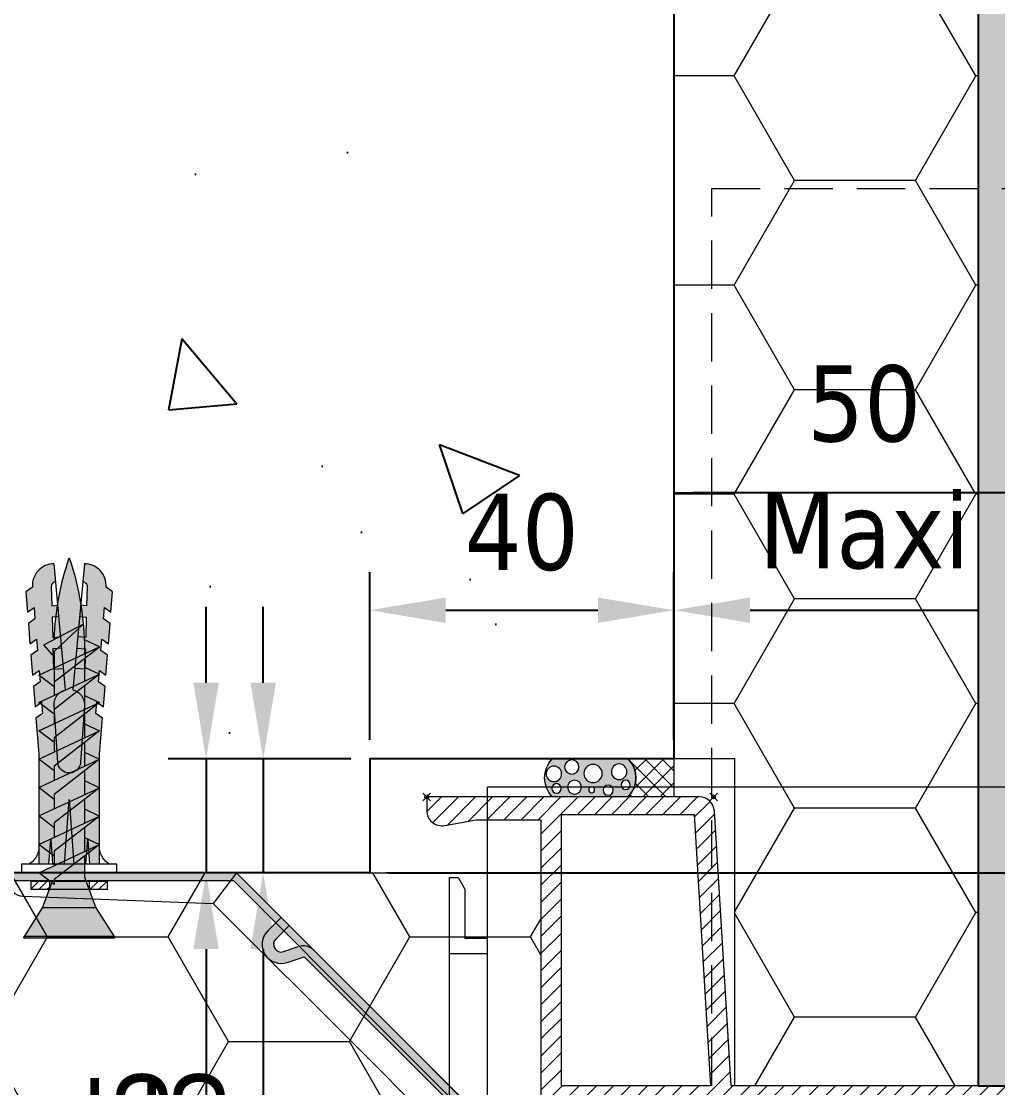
# Model space of a CAD drawing. Header units: millimetres. Extents: x -20000 to 230000, y -17405 to 24510.
# Drawn here: x 54564.2 to 54692.6, y -14880.3 to -14740.1 of the extents above; entities that cross this region are included whole.
import ezdxf
from ezdxf.enums import TextEntityAlignment as Align

# ---------------------------------------------------------------- set-up
doc = ezdxf.new("R2010")
doc.units = ezdxf.units.MM
doc.header["$PDMODE"] = 35
doc.header["$PDSIZE"] = 0.5
doc.linetypes.add('CACHE', pattern=[9.524999999999999, 6.35, -3.175])
doc.layers.get('0').update_dxf_attribs({"lineweight": 13})
doc.layers.get('Defpoints').update_dxf_attribs({"true_color": 0xc2a584})
doc.layers.add('0 - Invisible', color=43, linetype='Continuous', lineweight=0, plot=False)
for name, color, linetype, lineweight in [('1 - Acier', 160, 'Continuous', 13), ('1 - BETON', 251, 'Continuous', 25), ('1 - Cotation', 32, 'Continuous', 13), ('1 - INTERROMPU', 253, 'CACHE', 13), ('1 - Isolant', 132, 'Continuous', 13), ('1 - PVC', 7, 'Continuous', 13), ('1 - Silicone', 40, 'Continuous', 13)]:
    doc.layers.add(name, color=color, linetype=linetype, lineweight=lineweight)
doc.layers.add('1 - Cache', color=7, linetype='Continuous', lineweight=0, true_color=0xffffff)
doc.styles.get("Standard").update_dxf_attribs({"font": 'ARIALUNI.TTF'})
doc.styles.add('Texte Poralu', font='tahomabd.ttf')
doc.dimstyles.new('30 - 1000', dxfattribs={"dimtxt": 10, "dimasz": 10, "dimexe": 5, "dimexo": 2.5, "dimgap": 5, "dimtad": 1, "dimdec": 1, "dimtxsty": 'Texte Poralu', "dimcen": 5, "dimazin": 0, "dimtfac": 1, "dimtdec": 1, "dimtmove": 0, "dimatfit": 3, "dimfxl": 1, "dimarcsym": 0})

# ---------------------------------------------------------------- blocks, each defined once
blk = doc.blocks.new('Rehau - VR MB 190 - Vue de dessus de la joue droite')
at = {"layer": '0 - Invisible'}
blk.add_point((0, 0), dxfattribs=at)
at = {"layer": '1 - PVC', "linetype": 'ByBlock'}
for p, q in [((-8, -93.61458048899658), (-8.000000224492396, 1.299999999988358)), ((-4.133974596203188, -10.61499999999069), (-5, -12.11499999999069)), ((-3.00000006754999, -10.61499999999069), (-4.133974596203188, -10.61499999999069)), ((-2.999999643623596, -73.37538041721564), (-3.00000006754999, -10.61499999999069)), ((-5, -12.11499999999069), (-5, -18.61499999999069)), ((-7.999999889696483, -18.61499999999069), (-5, -18.61499999999069)), ((-7.999999902094714, -20.61499999999069), (-3, -20.61499999999069))]:
    blk.add_line(p, q, dxfattribs=at)
blk = doc.blocks.new('*U214')
at = {"layer": '1 - PVC', "linetype": 'ByBlock'}
blk.add_line((756.9999997755076, 1.299999999988358), (8.000000224492396, 1.299999999988358), dxfattribs=at)
at = {"linetype": 'ByBlock', "xscale": -1}
blk.add_blockref('Rehau - VR MB 190 - Vue de dessus de la joue droite', (0, 0), dxfattribs=at)
blk = doc.blocks.new('*U519')
at = {"layer": '1 - Isolant'}
h = blk.add_hatch(dxfattribs=at)
h.set_pattern_fill('HONEY', color=256, scale=5)
h.set_pattern_definition([(0, (227.4998673525497, 14.99999999999999), (23.8125, 13.748153225), [15.875, -31.75]), (120, (227.4998673525497, 14.99999999999999), (-23.81249994797095, 13.74815331511695), [15.87499999999996, -31.74999999999993]), (59.99999999999999, (227.4998673525497, 14.99999999999999), (5.202904551637744e-08, 27.49630654011694), [-31.75, 15.875])])
h.paths.add_polyline_path([(-149.9999999999709, -72.00000000000001), (-149.9999999999709, 0), (-17.50009627202234, 0), (-17.50009627202234, -72.00000000000001)])
blk.add_lwpolyline([(-149.9999999999709, 0), (-17.50009627202234, 0), (-17.50009627202234, -72.00000000000001), (-149.9999999999709, -72.00000000000001)], dxfattribs=at)
blk = doc.blocks.new('*U525')
at = {"layer": '1 - Isolant'}
h = blk.add_hatch(dxfattribs=at)
h.set_pattern_fill('HONEY', color=256, scale=5, style=0)
h.set_pattern_definition([(0, (86.99999999999834, -352.99999999993), (23.8125, 13.748153225), [15.875, -31.75]), (120, (86.99999999999834, -352.99999999993), (-23.81249994797095, 13.74815331511695), [15.87499999999995, -31.7499999999999]), (59.99999999999999, (86.99999999999834, -352.99999999993), (5.202904551637744e-08, 27.49630654011694), [-31.75, 15.875])])
h.paths.add_polyline_path([(-40.00000000000091, 0), (-40.00000000000075, -347.9999999999654), (-8.000000000000753, -347.9999999999654), (-8.000000000000961, -304.9999999999645), (-6.50146603220416e-14, -304.9999999999645), (0, 0)])
blk.add_lwpolyline([(-40.00000000000091, 0), (-40.00000000000075, -347.9999999999654), (-8.000000000000753, -347.9999999999654), (-8.000000000000961, -304.9999999999645), (-6.50146603220416e-14, -304.9999999999645), (0, 0)], dxfattribs=at)
blk = doc.blocks.new('*U524')
at = {"layer": '1 - PVC', "linetype": 'CACHE'}
blk.add_lwpolyline([(-345.0000240350601, -7.105427357601002e-15), (-345.0000240350601, 118), (-300.0001425644814, 118)], dxfattribs=at)
for tag, p in [('PA1', (-280.0001425644814, 123)), ('PA2', (280.4147335644384, 123))]:
    blk.add_attdef(tag, text='', height=4).set_placement(p, align=Align.MIDDLE_CENTER)
blk = doc.blocks.new('*D634')
at = {"layer": 'Defpoints', "color": 0, "lineweight": -2, "transparency": 16777216}
for p, q in [((54588.49067465946, -14827.07159325539), (54588.49067465946, -14817.07159325539)), ((54607.50004813601, -14837.07159325539), (54583.49067465946, -14837.07159325539)), ((54588.49067465946, -14837.07159325539), (54588.49067465946, -14852.07159325538)), ((54607.5, -14852.07159325538), (54583.49067465946, -14852.07159325538)), ((54588.49067465946, -14862.07159325538), (54588.49067465946, -14897.65252005189))]:
    blk.add_line(p, q, dxfattribs=at)
at = {"layer": 'Defpoints', "color": 0, "transparency": 16777216}
for p in [(54610.00004813601, -14837.07159325539), (54588.49067465946, -14852.07159325538), (54610, -14852.07159325538)]:
    blk.add_point(p, dxfattribs=at)
for points in [[(54586.8240079928, -14827.07159325539), (54590.15734132613, -14827.07159325539), (54588.49067465946, -14837.07159325539)], [(54586.8240079928, -14862.07159325538), (54590.15734132613, -14862.07159325538), (54588.49067465946, -14852.07159325538)]]:
    blk.add_solid(points, dxfattribs=at)
at = {"layer": 'Defpoints', "color": 0, "transparency": 16777216, "insert": (54578.37314611682, -14884.86205665363), "char_height": 10, "attachment_point": 5, "rotation": 90, "style": 'Texte Poralu'}
blk.add_mtext('15', dxfattribs=at)
blk = doc.blocks.new('*U522')
at = {"layer": '1 - BETON'}
h = blk.add_hatch(dxfattribs=at)
h.set_pattern_fill('CONCRETE', color=256, scale=15, style=0, pattern_type=2)
h.set_pattern_definition([(49.99999999999999, (-50.00000000000003, -25), (107.589027390113, -9.412820247389266), [11.25, -123.75]), (355, (-50.00000000000003, -25), (-20.81270004195, 112.8288200550018), [9, -99]), (100.4514, (-41.03424800000003, -25.784401), (86.77640725710323, 103.415931309143), [9.5610285, -105.1713168]), (46.18420000000002, (-50.00000000000003, 5.000000000000004), (160.0861572938467, -24.82785214935271), [16.87499999999994, -185.6249999999995]), (96.6356, (-36.65948825000003, 2.931003950000001), (140.1994058323055, 146.1176806350663), [14.3415432, -157.75695]), (351.1842, (-50.00000000000003, 5.000000000000004), (140.1992917700441, 146.1177901387987), [13.5, -148.5]), (21, (-35.00000000000003, -2.499999999999996), (89.53605781776925, -60.39283359980082), [11.25, -123.75]), (326.0000000000001, (-35.00000000000003, -2.499999999999996), (36.49729978823726, 108.772506757028), [9, -99]), (71.4514, (-27.53866505000002, -7.532740899999997), (126.0333942872235, 48.37957450649286), [9.5610285, -105.1713168]), (37.50000000000001, (-50.00000000000003, -25), (1.8239782975936, 49.93407807469672), [0, -97.8, 0, -100.5, 0, -99.375]), (7.499999999999999, (-50.00000000000003, -25), (39.46043061632229, 59.16175678235403), [0, -57.3, 0, -95.55, 0, -37.875]), (327.5, (-83.45000000000003, -25), (80.07336542586135, -3.383230760156963), [0, -37.5, 0, -117, 0, -155.25]), (317.5, (-98.45000000000003, -25), (87.47792540135794, 15.01574734984766), [0, -48.75, 0, -77.69999999999999, 0, -110.25])])
h.paths.add_polyline_path([(150, 179.9999999999999), (0, 180), (0, 15), (40, 15), (40, -2.842170943040401e-14), (150, 0)])
blk.add_lwpolyline([(150, 179.9999999999999), (0, 180), (0, 15), (40, 15), (40, -2.842170943040401e-14), (150, -5.291383650685155e-14)], dxfattribs=at)
blk = doc.blocks.new('*D637')
at = {"layer": '1 - Cotation', "color": 0, "lineweight": -2, "transparency": 16777216}
for p, q in [((54610.00004813601, -14834.57159325539), (54610.00004813601, -14812.52949846271)), ((54649.99995186399, -14834.57159325538), (54649.99995186399, -14812.52949846271)), ((54620.00004813601, -14817.52949846271), (54639.99995186399, -14817.52949846271))]:
    blk.add_line(p, q, dxfattribs=at)
at = {"layer": '1 - Cotation', "color": 0, "transparency": 16777216}
for points in [[(54620.00004813601, -14815.86283179604), (54620.00004813601, -14819.19616512938), (54610.00004813601, -14817.52949846271)], [(54639.99995186399, -14815.86283179604), (54639.99995186399, -14819.19616512938), (54649.99995186399, -14817.52949846271)]]:
    blk.add_solid(points, dxfattribs=at)
at = {"layer": 'Defpoints', "color": 0, "transparency": 16777216}
for p in [(54649.99995186399, -14817.52949846271), (54610.00004813601, -14837.07159325539), (54649.99995186399, -14837.07159325538)]:
    blk.add_point(p, dxfattribs=at)
at = {"layer": '1 - Cotation', "color": 0, "transparency": 16777216, "insert": (54630, -14807.32466300267), "char_height": 10, "attachment_point": 5, "style": 'Texte Poralu'}
blk.add_mtext('40', dxfattribs=at)
blk = doc.blocks.new('*D639')
at = {"layer": '1 - Cotation', "color": 0, "lineweight": -2, "transparency": 16777216}
for p, q in [((54595.99721662176, -14827.07159325538), (54595.99721662176, -14817.07159325538)), ((54607.5, -14837.07159325538), (54590.99721662176, -14837.07159325538)), ((54595.99721662176, -14837.07159325538), (54595.99721662176, -14852.07159325538)), ((54607.5, -14852.07159325538), (54590.99721662176, -14852.07159325538)), ((54595.99721662176, -14862.07159325538), (54595.99721662176, -14897.65252005189))]:
    blk.add_line(p, q, dxfattribs=at)
at = {"layer": '1 - Cotation', "color": 0, "transparency": 16777216}
for points in [[(54594.3305499551, -14827.07159325538), (54597.66388328843, -14827.07159325538), (54595.99721662176, -14837.07159325538)], [(54594.3305499551, -14862.07159325538), (54597.66388328843, -14862.07159325538), (54595.99721662176, -14852.07159325538)]]:
    blk.add_solid(points, dxfattribs=at)
at = {"layer": 'Defpoints', "color": 0, "transparency": 16777216}
for p in [(54610, -14837.07159325538), (54595.99721662176, -14852.07159325538), (54610, -14852.07159325538)]:
    blk.add_point(p, dxfattribs=at)
at = {"layer": '1 - Cotation', "color": 0, "transparency": 16777216, "insert": (54585.87968807912, -14884.86205665363), "char_height": 10, "attachment_point": 5, "rotation": 90, "style": 'Texte Poralu'}
blk.add_mtext('15', dxfattribs=at)
blk = doc.blocks.new('*D640')
at = {"layer": '1 - Cotation', "color": 0, "lineweight": -2, "transparency": 16777216}
for p, q in [((54652.49990372798, -14802.07159325537), (54737.62179106493, -14802.07159325537)), ((54732.62179106493, -14842.07159325538), (54732.62179106493, -14812.07159325537)), ((54612.5, -14852.07159325538), (54737.62179106493, -14852.07159325538))]:
    blk.add_line(p, q, dxfattribs=at)
at = {"layer": '1 - Cotation', "color": 0, "transparency": 16777216}
for points in [[(54730.95512439826, -14812.07159325537), (54734.28845773159, -14812.07159325537), (54732.62179106493, -14802.07159325537)], [(54730.95512439826, -14842.07159325538), (54734.28845773159, -14842.07159325538), (54732.62179106493, -14852.07159325538)]]:
    blk.add_solid(points, dxfattribs=at)
at = {"layer": 'Defpoints', "color": 0, "transparency": 16777216}
for p in [(54649.99990372798, -14802.07159325537), (54732.62179106493, -14802.07159325537), (54610, -14852.07159325538)]:
    blk.add_point(p, dxfattribs=at)
at = {"layer": '1 - Cotation', "color": 0, "transparency": 16777216, "insert": (54722.41695560489, -14827.07159325537), "char_height": 10, "attachment_point": 5, "rotation": 90, "style": 'Texte Poralu'}
blk.add_mtext('50', dxfattribs=at)
blk = doc.blocks.new('*U788')
at = {"layer": '1 - Acier', "linetype": 'ByBlock'}
h = blk.add_hatch(color=256, dxfattribs=at)
h.paths.add_polyline_path([(0, -40), (1, -40.76197140813565), (1, -70), (0, -70)])
h.paths.add_polyline_path([(5.857864376266662, -34.14213562373152), (6.564971157458785, -34.84924240491819), (1, -40.41421356237333), (1, -40.76197140813565), (0, -40)])
h.paths.add_polyline_path([(10.16616928677104, -29.83383071323078, 0.2679491924311267), (9.648531196566182, -31.76568236580897), (7.625631329232419, -33.7885822331391), (6.918524548047571, -33.08147545195243)])
h.paths.add_polyline_path([(31.76568236581079, -9.648531196564363, 0.2679491924311219), (29.83383071322896, -10.16616928676922), (33.08147545195243, -6.91852454804939), (33.78858223313728, -7.625631329236057)])
h.paths.add_polyline_path([(40, 0), (40.76197140813747, -1), (40.41421356237697, -1), (34.84924240491819, -6.564971157456966), (34.14213562373334, -5.8578643762703)])
h.paths.add_polyline_path([(40.76197140813747, -1), (40, 0), (75, 0), (75, -1)])
blk.add_hatch(color=256, dxfattribs=at).paths.add_polyline_path([(10.16616928677104, -29.83383071323078, 0.2854064935530194), (9.686145479201514, -31.8898112008319), (10.34051696717506, -33.82125216111854, -0.7934172392961093), (8.68629150101333, -34.84924240491819), (6.918524548047572, -33.08147545195243), (5.857864376266664, -34.14213562373153), (7.625631329232419, -35.90990257669728, 0.7934172392920249), (11.76119499462948, -33.33992696719724), (11.00711972512363, -31.11420061843455), (31.11420061843091, -11.00711972512545), (33.33992696719361, -11.76119499462948, 0.7934172392918747), (35.9099025766991, -7.625631329236057), (34.14213562373335, -5.857864376270299), (33.08147545195243, -6.918524548049392), (34.84924240491819, -8.686291501016967, -0.7934172392860858), (33.82125216112036, -10.34051696717324), (31.8898112008319, -9.686145479201514, 0.2854064935532358), (29.83383071322896, -10.16616928676922)])
for p, q in [((40, 0), (20, -20)), ((40, 0), (75, 0)), ((40, 0), (43.05791085641249, -4.01315695545054)), ((75, 0), (75, -1.064573057126836)), ((40.41421356237697, -1), (20.70710678118485, -20.70710678118667)), ((75, -1), (40.41421356237697, -1)), ((43.05791085641249, -4.01315695545054), (23.53553390593152, -23.53553390593333)), ((43.05791085641249, -4.01315695545054), (73.06561491591128, -3.063496438051516)), ((34.14213562373334, -5.8578643762703), (33.08147545195243, -6.91852454804939)), ((34.14213562373334, -5.8578643762703), (33.08147545195243, -6.91852454804939)), ((34.84924240491819, -8.686291501016967), (33.08147545195243, -6.91852454804939)), ((34.84924240491819, -8.686291501016967), (33.08147545195243, -6.91852454804939)), ((35.9099025766991, -7.625631329236057), (34.14213562373334, -5.8578643762703)), ((35.9099025766991, -7.625631329236057), (34.14213562373334, -5.8578643762703)), ((33.82125216112036, -10.34051696717324), (31.8898112008319, -9.686145479201514)), ((33.82125216112036, -10.34051696717324), (31.8898112008319, -9.686145479201514)), ((29.83383071322896, -10.16616928676922), (10.16616928677104, -29.83383071323078)), ((31.11420061843091, -11.00711972512545), (11.00711972512363, -31.11420061843455)), ((33.33992696719361, -11.76119499462948), (31.11420061843091, -11.00711972512545)), ((33.33992696719361, -11.76119499462948), (31.11420061843091, -11.00711972512545)), ((35.9099025766991, -11.16116523516939), (35.9099025766991, -11.16116523516939)), ((35.9099025766991, -11.16116523516939), (35.9099025766991, -11.16116523516939)), ((0, -40), (20, -20)), ((1, -40.41421356237333), (20.70710678118485, -20.70710678118667)), ((4.01315695545054, -43.05791085641613), (23.53553390593152, -23.53553390593333)), ((10.34051696717506, -33.82125216111854), (9.686145479201514, -31.8898112008319)), ((11.76119499462948, -33.33992696719724), (11.00711972512363, -31.11420061843455)), ((5.857864376266662, -34.14213562373152), (6.918524548047571, -33.08147545195243)), ((8.68629150101333, -34.84924240491819), (6.918524548047571, -33.08147545195243)), ((7.625631329232419, -35.90990257669728), (5.857864376266662, -34.14213562373152)), ((11.16116523517121, -35.90990257669728), (11.16116523517121, -35.90990257669728)), ((0, -40), (0, -70)), ((0, -40), (4.01315695545054, -43.05791085641613)), ((1, -70), (1, -40.41421356237333)), ((3.063496438051516, -68.06561491590764), (4.01315695545054, -43.05791085641613)), ((0, -70), (1.064573057126836, -70))]:
    blk.add_line(p, q, dxfattribs=at)
for centre, radius, start, end in [((73, -1.064573057126836), 2, 271.8800662418404, 0), ((34.14213562373334, -9.393398282201815), 2.5, 251.2836386331669, 45.0000000000737), ((34.14213562373334, -9.393398282201815), 2.5, 251.2836386331669, 45.0000000000737), ((31.24804427560593, -11.58038284914255), 2, 71.28363863316694, 134.9999999999263), ((31.24804427560593, -11.58038284914255), 2, 71.28363863316694, 134.9999999999263), ((34.14213562373334, -9.393398282201815), 1, 251.2836386331669, 45.0000000000737), ((34.14213562373334, -9.393398282201815), 1, 251.2836386331669, 45.0000000000737), ((11.58038284914073, -31.24804427560412), 2, 134.9999999999263, 198.7163613668674), ((9.393398282198177, -34.14213562373152), 2.5, 225.0000000000737, 18.71636136686744), ((9.393398282198177, -34.14213562373152), 1, 225.0000000000737, 18.71636136686744), ((1.064573057126836, -68), 2, 270, 358.1199337580618)]:
    blk.add_arc(centre, radius, start, end, dxfattribs=at)
blk = doc.blocks.new('*U816')
at = {"layer": '1 - Silicone'}
h = blk.add_hatch(dxfattribs=at)
h.set_pattern_fill('ANSI37', color=256, scale=0.5, style=0)
h.set_pattern_definition([(45, (-4792.409063610139, -5428.131694885499), (-1.122532015133644, 1.122532015133644), []), (135, (-4792.409063610139, -5428.131694885499), (-1.122532015133644, -1.122532015133644), [])])
h.paths.add_polyline_path([(6.000000000001819, 5), (0, 5.000000000000909), (0, 0), (6.000000000000909, 0, -0.4000000000001005)])
h = blk.add_hatch(color=256, dxfattribs=at)
edge = h.paths.add_edge_path(flags=16)
edge.add_arc((15.44216801016682, 1.116671392584067), 0.6264539986550517, -180, 0, ccw=False)
edge.add_arc((15.44216801016682, 1.116671392584067), 0.6264539986550499, 0, 180, ccw=False)
edge = h.paths.add_edge_path(flags=16)
edge.add_arc((15.78178510855014, 3.022110370092378), 1.017972586774702, 0, 180, ccw=False)
edge.add_arc((15.78178510855014, 3.022110370092378), 1.017972586774704, -180, 0, ccw=False)
edge = h.paths.add_edge_path(flags=16)
edge.add_arc((13.43060093988697, 3.935673957089421), 0.9396607832641166, 0, 180, ccw=False)
edge.add_arc((13.43060093988697, 3.935673957089421), 0.9396607832641166, -180, 0, ccw=False)
edge = h.paths.add_edge_path(flags=16)
edge.add_arc((13.06484832151273, 1.273274784888599), 0.9143574356785393, -180, 0, ccw=False)
edge.add_arc((13.06484832151273, 1.273274784888599), 0.9143574356785393, 0, 180, ccw=False)
edge = h.paths.add_edge_path(flags=16)
edge.add_arc((10.81815801230641, 0.9339505892958186), 0.3915185881196521, -180, 0, ccw=False)
edge.add_arc((10.81815801230641, 0.9339505892958186), 0.3915185881196521, 0, 180, ccw=False)
edge = h.paths.add_edge_path(flags=16)
edge.add_arc((10.63525759286222, 3.074304762622887), 1.200693390059314, 0, 180, ccw=False)
edge.add_arc((10.63525759286222, 3.074304762622887), 1.200693390059314, -180, 0, ccw=False)
edge = h.paths.add_edge_path(flags=16)
edge.add_arc((8.649826042573297, 0.8817561967653091), 0.6525511949184875, -180, 0, ccw=False)
edge.add_arc((8.649826042573297, 0.8817561967653091), 0.6525511949184875, 0, 180, ccw=False)
edge = h.paths.add_edge_path(flags=16)
edge.add_arc((7.205573350024681, 3.303398120696329), 1.022601756365475, 0, 180, ccw=False)
edge.add_arc((7.205573350024681, 3.303398120696329), 1.022601756365475, -180, 0, ccw=False)
edge = h.paths.add_edge_path(flags=16)
edge.add_arc((6.350864693377845, 1.586501784214306), 0.600336587671336, -180, 0, ccw=False)
edge.add_arc((6.350864693377845, 1.586501784214306), 0.600336587671336, 0, 180, ccw=False)
edge = h.paths.add_edge_path()
edge.add_line((16, 5), (6.000000000001821, 5))
edge.add_arc((8.62500000000091, 2.5), 3.62499999999934, 136.3971810272865, 223.6028189727135)
edge.add_line((6.000000000001821, 0), (16.00000000000182, 0))
edge.add_arc((13.37500000000162, 2.499999999999045), 3.624999999999488, 316.3971810273095, 403.6028189727322)
for points in [[(6.000000000001819, 5), (0, 5.000000000000909), (0, 0), (6.000000000000909, 0, -0.4000000000001005), (6.000000000001819, 5)], [(16, 5), (6.000000000001821, 5, 0.4000000000001005), (6.000000000001821, 0), (16.00000000000182, 0, 0.4000000000000781), (16, 5)], [(6.182971593659206, 3.303398120696329, -1), (8.228175106390156, 3.303398120696329, -1), (6.182971593659206, 3.303398120696329, -1)], [(9.434564202802905, 3.074304762622887, -1), (11.83595098292153, 3.074304762622887, -1), (9.434564202802905, 3.074304762622887, -1)], [(12.49094015662286, 3.935673957089421, -1), (14.37026172315109, 3.935673957089421, -1), (12.49094015662286, 3.935673957089421, -1)], [(14.76381252177544, 3.022110370092378, -1), (16.79975769532484, 3.022110370092378, -1), (14.76381252177544, 3.022110370092378, -1)], [(6.951201281049181, 1.586501784214306, -1), (5.750528105706509, 1.586501784214306, -1), (6.951201281049181, 1.586501784214306, -1)], [(9.302377237491784, 0.8817561967653091, -1), (7.997274847654809, 0.8817561967653091, -1), (9.302377237491784, 0.8817561967653091, -1)], [(13.97920575719127, 1.273274784888599, -1), (12.15049088583419, 1.273274784888599, -1), (13.97920575719127, 1.273274784888599, -1)], [(16.06862200882188, 1.116671392584067, -1), (14.81571401151177, 1.116671392584067, -1), (16.06862200882188, 1.116671392584067, -1)], [(11.20967660042607, 0.9339505892958186, -1), (10.42663942418676, 0.9339505892958186, -1), (11.20967660042607, 0.9339505892958186, -1)]]:
    blk.add_lwpolyline(points, format="xyb", close=True, dxfattribs=at)
blk = doc.blocks.new('*U395')
at = {"layer": '1 - PVC'}
blk.add_hatch(color=256, dxfattribs=at).paths.add_polyline_path([(-4, -15.63835575967096), (-4.376797893142793, -20.34832942276262), (-3.508616131497547, -20.96289651864208), (-3.627954154391773, -22.45462180464529), (-4.496135915978812, -21.84005470899865), (-4.708850368333515, -24.49898536270484), (-3.840668606688268, -25.11355245904997), (-3.960006629582494, -26.60527774505317), (-4.828188391227741, -25.99071064847521), (-5.04090284352424, -28.6496413028799), (-4.172721081937201, -29.2642083989922), (-4.292059104831427, -30.75593368476257), (-5.160240866476673, -30.14136658911593), (-5.372955318714961, -32.80029724282213), (-4.50477355718613, -33.41486433893442), (-4.624111579963941, -34.90658962493762), (-5.49229334155098, -34.29202252905816), (-5.70500779396389, -36.95095318323001), (-4.836826032376852, -37.56552027910948, 0.437793280186249), (-2, -40.63835575897247), (-1.784147274971474, -38.26397664402612, -0.4377932804705677), (-2.351512481458485, -37.64940954744816), (-2.285158714628778, -35.11922178068198), (-1.504710356821306, -35.19017165736295), (-1.369232306780759, -33.69991364679299), (-2.245847668731585, -33.62022131262347), (-2.175777565513272, -30.94832298555411), (-1.127749009872787, -31.04359834338538), (-0.9922709598322399, -29.55334033328108), (-2.136466519616079, -29.44932251702994), (-2.066396416223142, -26.77742419042625), (-0.750787662982475, -26.89702502917498), (-0.4943579999962822, -24.07629975886084), (-0.7576819987152703, -23.98927975911647), (-1.006433999340516, -23.86667775874957), (-1.235836000763811, -23.71084175840952), (-1.441475999366958, -23.52477175951935), (-1.619400000199676, -23.3120457585901), (-1.76618799980497, -23.07675175927579), (-1.879016000020783, -22.82341375877149), (-1.955713999923319, -22.55690575903282), (-1.994810000061989, -22.28234775876626), (-1.995551999949384, -22.00502375885844), (-1.496778000087943, -14.54004376009107), (-1.462515999795869, -14.30511375772767), (-1.391615999746136, -14.0785297579132), (-1.285855999914929, -13.86597175966017), (-1.147881999961101, -13.67276375880465), (-0.9811520013026893, -13.5037457596045), (-0.7898419987759553, -13.36314975842834), (-0.5787459993152879, -13.25450175907463), (-0.3531499990494922, -13.18051975918934), (-0.1187080006930046, -13.14305975870229), (0, -13.14305975893512), (0.1187079981900752, -13.14305975870229), (0.3531500023091212, -13.18051975942217), (0.5787460004212335, -13.25450175907463), (0.7898420001729392, -13.36314975935966), (0.9811520002549514, -13.50374575844035), (1.147882000077516, -13.67276375927031), (1.285855999973137, -13.86597175896168), (1.391615999978967, -14.07852975884452), (1.4625160000287, -14.30511375865899), (1.496777999971528, -14.54004375915974), (1.9955520000658, -22.0050237593241), (1.994810000003781, -22.28234775853343), (1.955714000039734, -22.55690575949848), (1.879016000020783, -22.82341375877149), (1.766187999688555, -23.07675175881013), (1.619400000432506, -23.31204575835727), (1.441475998726673, -23.52477175998501), (1.235836000007112, -23.7108417598065), (1.006433998292778, -23.86667776014656), (0.7576820000540465, -23.9892797593493), (0.4943579999380745, -24.07629975862801), (0.750787662982475, -26.89702502940781), (2.066396416223142, -26.77742419065908), (2.136466519557871, -29.44932251726277), (0.9922709597740322, -29.55334033281542), (1.127749009814579, -31.04359834338538), (2.175777565396857, -30.94832298578694), (2.245847668789793, -33.62022131215781), (1.369232306722552, -33.69991364656016), (1.504710356763098, -35.19017165689729), (2.285158714686986, -35.11922178044915), (2.351512481458485, -37.64940954814665, -0.4377932800745512), (1.784147274971474, -38.26397664402612), (2, -40.63835575897247, 0.4377932801862488), (4.836826032376848, -37.56552027910948), (5.705007793905679, -36.95095318276435), (5.492293341609184, -34.29202252882533), (4.624111579963937, -34.90658962470479), (4.504773557127919, -33.41486433893442), (5.372955318773165, -32.80029724328779), (5.160240866418462, -30.1413665888831), (4.292059104773216, -30.7559336849954), (4.17272108187899, -29.26420839875937), (5.040902843524236, -28.64964130311273), (4.828188391169533, -25.99071064894088), (3.960006629582494, -26.60527774482034), (3.840668606688268, -25.1135524592828), (4.708850368275307, -24.49898536270484), (4.496135916037019, -21.84005470899865), (3.627954154391773, -22.45462180464529), (3.508616131555755, -20.96289651910774), (4.376797893142793, -20.34832942322828), (4, -15.63835575943813), (4, -5.638355758972466), (4.000000000058208, -1.13835575897247), (2.669095240125898, -1.13835575897247), (2.436285328411032, -4.413240105845034), (2.203475416637957, -1.1383557592053), (0.6054066502256319, -1.13835575897247), (0, -9.654474112670869), (-0.6054066502256319, -1.1383557592053), (-2.203475416637957, -1.13835575897247), (-2.436285328294616, -4.413240105379373), (-2.669095240125898, -1.1383557592053), (-4, -1.1383557592053)])
blk.add_lwpolyline([(6.276711517886724, -1.13835575897247), (-6.276711517886724, -1.138355758972466), (-6.276711517886724, 0), (6.276711517886724, -3.552713678800501e-15)], close=True, dxfattribs=at)
for points in [[(4, -1.13835575897247), (4, -5.638355758972466), (4, -15.63835575897247), (4.376797893142793, -20.34832942299545), (3.508616131497547, -20.96289651887491), (3.627954154391773, -22.45462180487812), (4.496135915978812, -21.84005470899865), (4.708850368333515, -24.49898536293767), (3.840668606688268, -25.11355245904997), (3.960006629582494, -26.60527774505317), (4.828188391227741, -25.99071064894088), (5.040902843524236, -28.6496413028799), (4.17272108187899, -29.2642083989922), (4.292059104773216, -30.7559336849954), (5.160240866418462, -30.14136658911593), (5.372955318714958, -32.80029724305496), (4.504773557127919, -33.41486433893442), (4.624111579963937, -34.90658962493762), (5.492293341609184, -34.29202252905816), (5.705007793905679, -36.95095318299718), (4.836826032318641, -37.56552027887665, -0.4377932802065567), (2, -40.63835575897247), (0.4943579999962822, -24.07629975886084), (0.7576819999958389, -23.98927975888364), (1.0064339999808, -23.86667775898241), (1.235836000007112, -23.71084175887518), (1.441476000007242, -23.52477175905369), (1.619400000025053, -23.31204575905576), (1.766187999979593, -23.07675175904296), (1.879016000020783, -22.82341375900432), (1.955713999981526, -22.55690575903282), (1.994810000003781, -22.28234775899909), (1.995552000007592, -22.00502375885844), (1.496777999971528, -14.54004375892691), (1.4625160000287, -14.30511375889182), (1.391615999978967, -14.07852975884452), (1.285855999973137, -13.86597175896168), (1.147882000019308, -13.67276375903748), (0.9811520000221208, -13.50374575890601), (0.7898419999983162, -13.363149758894), (0.5787460000137798, -13.2545017588418), (0.3531499999808148, -13.18051975895651), (0.1187079999945126, -13.14305975893512), (0, -13.14305975893512), (-0.1187079999945126, -13.14305975893512), (-0.3531499999808148, -13.18051975895651), (-0.5787460000137798, -13.2545017588418), (-0.7898419999983162, -13.363149758894), (-0.9811520000221208, -13.50374575890601), (-1.147882000019308, -13.67276375903748), (-1.285855999973137, -13.86597175896168), (-1.391615999978967, -14.07852975884452), (-1.4625160000287, -14.30511375889182), (-1.496777999971528, -14.54004375892691), (-1.995552000007592, -22.00502375885844), (-1.994810000003781, -22.28234775899909), (-1.955713999981526, -22.55690575903282), (-1.879016000020783, -22.82341375900432), (-1.766187999979593, -23.07675175904296), (-1.619400000025053, -23.31204575905576), (-1.441476000007242, -23.52477175905369), (-1.235836000007112, -23.71084175887518), (-1.0064339999808, -23.86667775898241), (-0.7576819999958389, -23.98927975888364), (-0.4943579999962822, -24.07629975886084), (-2, -40.63835575897247, -0.4377932802065568), (-4.836826032318644, -37.56552027910948), (-5.705007793905683, -36.95095318299718), (-5.492293341609187, -34.29202252905816), (-4.624111579963941, -34.90658962493762), (-4.504773557127923, -33.41486433893442), (-5.372955318714961, -32.80029724305496), (-5.160240866418466, -30.14136658911593), (-4.29205910477322, -30.7559336849954), (-4.172721081878993, -29.2642083989922), (-5.04090284352424, -28.6496413028799), (-4.828188391227741, -25.99071064894088), (-3.960006629582494, -26.60527774505317), (-3.840668606688268, -25.11355245904997), (-4.708850368333515, -24.49898536293767), (-4.496135915978812, -21.84005470899865), (-3.627954154391773, -22.45462180487812), (-3.508616131497547, -20.96289651887491), (-4.376797893142793, -20.34832942299545), (-4, -15.63835575897247), (-4, -1.13835575897247)], [(-4, -3.19434263324365, 0.2481995074209717), (-5.315558748843614, -1.138355758972466)], [(5.315558748843614, -1.13835575897247, 0.2481995074209717), (4, -3.194342633243654)], [(-1.784147275029682, -38.26397664425895, -0.4377932802065568), (-2.351512481458485, -37.64940954814665), (-2.285158714686986, -35.11922178068198), (-1.504710356763098, -35.19017165713012)], [(1.784147275029682, -38.26397664425895, 0.4377932802065567), (2.351512481458485, -37.64940954814665), (2.285158714686986, -35.11922178068198), (1.504710356763098, -35.19017165713012)]]:
    blk.add_lwpolyline(points, format="xyb", dxfattribs=at)
for points in [[(-2.669095240125898, -1.13835575897247), (-2.436285328352824, -4.413240105379373), (-2.203475416637957, -1.13835575897247)], [(-0.6054066502838396, -1.13835575897247), (0, -9.654474112670869), (0.6054066502838396, -1.13835575897247)], [(2.203475416637957, -1.13835575897247), (2.436285328352824, -4.413240105379373), (2.669095240125898, -1.13835575897247)], [(-0.9922709598322399, -29.55334033304825), (-2.136466519557871, -29.44932251726277), (-2.066396416223142, -26.77742419042625), (-0.7507876629242674, -26.89702502940781)], [(0.9922709598322399, -29.55334033304825), (2.136466519557871, -29.44932251726277), (2.066396416223142, -26.77742419042625), (0.7507876629242674, -26.89702502940781)], [(-1.369232306780759, -33.69991364679299), (-2.245847668789793, -33.62022131239064), (-2.175777565455064, -30.94832298555411), (-1.127749009872787, -31.04359834338538)], [(1.369232306722552, -33.69991364679299), (2.245847668789793, -33.62022131239064), (2.175777565455064, -30.94832298555411), (1.127749009872787, -31.04359834338538)]]:
    blk.add_lwpolyline(points, dxfattribs=at)
blk = doc.blocks.new('*U396')
at = {"layer": '1 - Acier'}
h = blk.add_hatch(dxfattribs=at)
h.set_pattern_fill('ANSI31', color=256, scale=0.25, angle=180, style=0)
h.set_pattern_definition([(135, (0, 0), (0.5612660075668219, 0.5612660075668222), [])])
h.paths.add_polyline_path([(5.019999999960419, 1.080000000074506), (2.60999999998603, 1.080000000074506), (2.610000000044238, 0), (5.020000000018626, 0)])
h.paths.add_polyline_path([(-2.60999999998603, 1.080000000074506), (-5.020000000018626, 1.080000000074506), (-5.020000000018626, 0), (-2.60999999998603, 0)])
for p, q in [((5.020000000018626, 1.080000000074506), (-5.020000000018626, 1.080000000074506)), ((-5.020000000018626, 1.080000000074506), (-5.020000000018626, 0)), ((5.020000000018626, 0), (-5.020000000018626, 0)), ((-2.60999999998603, 0), (-2.60999999998603, 1.080000000074506)), ((2.60999999998603, 0), (2.60999999998603, 1.080000000074506)), ((5.020000000018626, 1.080000000074506), (5.020000000018626, 0))]:
    blk.add_line(p, q, dxfattribs=at)
blk = doc.blocks.new('*U397')
at = {"layer": '1 - Acier', "linetype": 'ByBlock'}
for points in [[(4, -12.32308294251561), (-1.974436693708412, -7.69574960321188), (-1.974436693708412, -7.036533219739795), (-4, -8.60537679423578)], [(4, -16.05429688189179), (-4, -12.33659073361196), (-1.974436693708412, -10.76774715911597), (-1.974436693708412, -11.42696354258806)], [(4, -19.78551082103513), (-4, -16.0678046727553), (-1.974436693708412, -14.49896109825931), (-1.974436693708412, -15.1581774817314)], [(4, -23.51672476017848), (-4, -19.79901861189865), (-1.974436693708412, -18.23017503740266), (-1.974436693708412, -18.88939142087474)], [(4, -27.24793869932182), (-4, -23.53023255104199), (-1.974436693708412, -21.961388976546), (-1.974436693708412, -22.62060536025092)], [(4, -30.979152638698), (-4, -27.26144649041817), (-1.974436693708412, -25.69260291592218), (-1.974436693708412, -26.35181929939426)], [(4, -34.71036657784134), (-4, -30.99266042956151), (-1.974436693708412, -29.42381685506552), (-1.974436693708412, -30.08303323853761)], [(4, -38.30693370848894), (-4, -34.58922756020911), (-1.974436693708412, -33.02038398571312), (-1.974436693708412, -33.67960036918521)], [(1.847330745717045, -41.29777453839779), (-1.974436693708412, -37.67524643847719), (-1.974436693708412, -37.00219460576773), (-3.355956085782964, -38.58044235524721)]]:
    blk.add_hatch(color=256, dxfattribs=at).paths.add_polyline_path(points)
at = {"layer": '1 - Cache'}
h = blk.add_hatch(color=256, dxfattribs=at)
h.paths.add_polyline_path([(5.900000000023283, 0), (-5.900000000023283, 0, 1.000048253692298), (-5.900000000023283, -0.1999999999534339), (5.900000000023283, -0.1999999999534339, 1.206313194293443e-05), (5.900004825276063, -0.2000000000698492, 0.9999758740278861)])
h.paths.add_polyline_path([(5.900000000023283, -0.1999999999534339), (-5.900000000023283, -0.1999999999534339), (-3.5, -4), (3.5, -4)])
h.paths.add_polyline_path([(3.5, -4), (-3.5, -4), (-2.279115025562739, -7.272513325487725), (-1.974436693708412, -7.036533219739796), (-1.974436693708413, -7.695749603211882), (2, -10.7740387140692), (2, -8.020665411371738)])
h.paths.add_polyline_path([(2, -11.39365640544565), (-1.974436693708412, -9.546682938927063), (-1.974436693708412, -11.42696354258805), (2, -14.50525265344538)])
h.paths.add_polyline_path([(4, -12.32308294251561), (2, -11.39365640544565), (2, -13.25250947964378)])
h.paths.add_polyline_path([(4, -16.05429688189179), (2, -15.12487034482183), (2, -16.98372341878712)])
h.paths.add_polyline_path([(2, -15.12487034482183), (-1.974436693708413, -13.27789687830324), (-1.974436693708413, -15.1581774817314), (2, -18.23646659258873)])
h.paths.add_polyline_path([(4, -19.78551082103513), (2, -18.85608428396517), (2, -20.7149373581633)])
h.paths.add_polyline_path([(2, -18.85608428396517), (-1.974436693708413, -17.00911081744658), (-1.974436693708412, -18.88939142087474), (2, -21.96768053173207)])
h.paths.add_polyline_path([(2, -22.58729822310852), (2, -24.44615129730664), (4, -23.51672476017847)])
h.paths.add_polyline_path([(2, -22.58729822310852), (-1.974436693708412, -20.74032475658993), (-1.974436693708412, -22.62060536025092), (2, -25.69889447095336)])
h.paths.add_polyline_path([(3.999999999999999, -27.24793869932182), (2, -26.31851216225186), (2, -28.17736523644999)])
h.paths.add_polyline_path([(2, -26.31851216225186), (-1.974436693708413, -24.47153869573327), (-1.974436693708413, -26.35181929939427), (2, -29.43010841025159)])
h.paths.add_polyline_path([(3.999999999999998, -30.979152638698), (2, -30.04972610162804), (2, -31.90857917559333)])
h.paths.add_polyline_path([(2, -30.04972610162804), (-1.974436693708413, -28.20275263510944), (-1.974436693708412, -30.08303323853761), (2, -33.16132234939494)])
h.paths.add_polyline_path([(2, -33.78094004077138), (2, -35.63979311496951), (4, -34.71036657784134)])
h.paths.add_polyline_path([(2, -33.78094004077138), (-1.974436693708413, -31.93396657425279), (-1.974436693708413, -33.67960036918522), (2, -36.75788948004254)])
h.paths.add_polyline_path([(2, -37.37750717141898), (2, -37.91757667576894, -0.00886794333528671), (1.976413950623218, -39.2473209957155), (4.000000000000003, -38.30693370848894)])
h.paths.add_polyline_path([(2, -37.37750717141898), (-1.974436693708412, -35.5305337049004), (-1.974436693708412, -37.00219460576773), (-1.974436693708412, -37.67524643847719), (1.847330745740621, -41.29777453842014, 0.02257138198233417), (2, -37.91757667576894)])
h.paths.add_polyline_path([(1.847330745741488, -41.29777453841056), (-1.974436693661715, -39.30191845822335, 0.07291797756900575), (-5.238689482212067e-10, -50.00000000162981, 0.05952372160356199)])
at = {"layer": '1 - Acier', "linetype": 'ByBlock'}
for points in [[(-5.900000000023283, -0.2000000001862645, -0.9999999999999999), (-5.900000000023283, 0, 0.9999999999999999)], [(5.900000000023283, 0, -0.9999999999999999), (5.900000000023283, -0.2000000001862645, 0.9999999999999999)]]:
    blk.add_lwpolyline(points, format="xyb", close=True, dxfattribs=at)
for points in [[(5.900000000023283, 0), (-5.900000000023283, 0)], [(3.5, -4), (5.900000000023283, -0.1999999999534339), (-5.900000000023283, -0.1999999999534339), (-3.5, -4)], [(2, -10.77403871412389), (2, -8.020665411371738), (3.5, -4), (-3.5, -4), (-2.279115025536157, -7.272513325558975)], [(2, -13.25250947964378), (4, -12.32308294251561), (-1.974436693708412, -7.69574960321188), (-1.974436693708412, -7.036533219739795), (-4, -8.60537679423578), (4, -12.32308294251561)], [(-2, -10.7875465049874), (-4, -12.33659073361196), (4, -16.05429688189179), (-1.974436693708412, -11.42696354258806), (-1.974436693708412, -9.546682938933372)], [(2, -14.50525265326723), (2, -11.39365640562028)], [(2, -20.7149373581633), (4, -19.78551082103513), (-1.974436693708412, -15.1581774817314), (-1.974436693708412, -13.27789687830955)], [(-2, -14.51876044436358), (-4, -16.0678046727553), (4, -19.78551082103513)], [(2, -18.23646659264341), (2, -15.12487034476362)], [(2, -16.98372341878712), (4, -16.05429688189179)], [(-2, -18.24997438350692), (-4, -19.79901861189865), (4, -23.51672476017848), (-1.974436693708412, -18.88939142087474), (-1.974436693708412, -17.00911081745289)], [(2, -21.96768053178675), (2, -18.85608428390697)], [(-2, -21.98118832265027), (-4, -23.53023255104199), (4, -27.24793869932182), (-1.974436693708412, -22.62060536025092), (-1.974436693708412, -20.74032475659624)], [(2, -25.6988944709301), (2, -22.58729822305031)], [(2, -24.44615129730664), (4, -23.51672476017848)], [(2, -31.90857917559333), (4, -30.979152638698), (-1.974436693708412, -26.35181929939426), (-1.974436693708412, -24.47153869597241)], [(-2, -25.71240226179361), (-4, -27.26144649041817), (4, -30.979152638698)], [(2, -29.43010841007344), (2, -26.31851216242649)], [(2, -28.17736523644999), (4, -27.24793869932182)], [(2, -35.63979311496951), (4, -34.71036657784134), (-1.974436693708412, -30.08303323853761), (-1.974436693708412, -28.20275263511576)], [(-2, -29.44361620116979), (-4, -30.99266042956151), (4, -34.71036657784134)], [(2, -33.16132234944962), (2, -30.04972610156983)], [(-1.974436693708412, -37.00219460576773), (-3.355956085782964, -38.58044235524721), (1.847330745717045, -41.29777453839779), (-1.974436693708412, -37.67524643847719), (-1.974436693708412, -37.00219460576773), (-1.974436693708412, -33.67960036918521), (-1.974436693708412, -31.9339665742591)], [(-2, -33.04018333181739), (-4, -34.58922756020911), (4, -38.30693370848894), (2, -39.23636024561711)], [(-1.974436693708412, -33.67960036918521), (4, -38.30693370848894)], [(2, -36.75788948009722), (2, -33.78094004071318)]]:
    blk.add_lwpolyline(points, dxfattribs=at)
blk.add_lwpolyline([(-1.974436693533789, -39.301918461686, 0.07291797754578055), (-5.238689482212067e-10, -50.00000000162981, 0.08220554942609894), (2, -37.91757667576894), (2, -37.37750717159361)], format="xyb", dxfattribs=at)
blk = doc.blocks.new('*U818')
at = {"rotation": 90}
for name, p in [('*U397', (-8.573829455850337, 0)), ('*U395', (0, 0)), ('*U396', (-1.108234644991171, 0))]:
    blk.add_blockref(name, p, dxfattribs=at)
blk = doc.blocks.new('Rehau - DL98')
at = {"layer": '1 - PVC', "linetype": 'ByBlock'}
h = blk.add_hatch(dxfattribs=at)
h.set_pattern_fill('ANSI31', color=256, scale=0.5, angle=270, style=0)
h.set_pattern_definition([(315, (98, 0), (1.122532015133644, 1.122532015133644), [])])
h.paths.add_polyline_path([(1.879529492071015, 37.82031643489609, 0.3966685553808879), (0, 35.8239480178454), (0, 0), (1.799999999988358, 0, 0.4689688986931894), (3.766506847430719, 2.364487062906846), (2.999999999985448, 6.499999999883585), (3, 14.99999999994179), (38, 15), (39.80000000000291, 15, 0.4689688986932354), (41.76650684743072, 17.36448706290685), (41, 21.5), (41, 22.5, -0.4142135623730951), (41.5, 23), (51.30000000000291, 23), (51.30000000000291, 16, 0.4142135623730951), (51.80000000000291, 15.5), (58.99999999998545, 15.5), (59, 18.20000000001164), (54.00000000001455, 18.20000000001164), (54.00000000001455, 23.20000000006985), (68, 23.20000000001164), (86.00000000001455, 23.20000000001164), (86.00000000001455, 18.20000000001164), (81.00000000001455, 18.20000000001164), (80.99999999998545, 15.5), (89.69999999999709, 15.5, 0.4142135623730951), (90.19999999999709, 16), (90.19999999999709, 20.5), (89.69999999999709, 20.5, -0.4142135623730951), (88.69999999999709, 21.5), (88.69999999999709, 22, -0.4142135623730951), (89.69999999999709, 23), (94.30000000000291, 23, -0.4142135623731307), (95, 22.29999999998836), (95.00000000001455, 21.5), (94.23349315256928, 17.36448706290685, 0.2850017038207022), (95, 15.40000000002328), (95, 15), (97.99999999998545, 15), (98, 25.90000000002328), (98, 66, 0.4142135623730951), (97, 67), (93, 67), (92.99999999998545, 64.29999999998836), (95.30000000000291, 64.29999999998836), (95.30000000000291, 60, -0.4142135623730951), (94.30000000000291, 59), (88.5, 59, -0.4142135623730951), (87.5, 60), (87.5, 60.5, -0.4142135623730951), (88.5, 61.5), (89, 61.5), (89, 67), (86.49999999998545, 67), (86.7624659905996, 64), (68.32562743491144, 62.5489893371705), (67.99999999998545, 62.22336190222995), (67.72188789721986, 62.50147400511196), (51.57845909573371, 61.23095860442845, -0.4374089726612938), (50.5, 62.22787593811518), (50.5, 77.5), (52, 77.5), (52, 80.00525588833261, 0.3394542588165427), (51.85176380905614, 80.19844105356606), (50.75176380902121, 80.49318516528001, 0.493145426031467), (50.5, 80.29999999998836), (50.5, 79.54999999998836, -0.4931454260510824), (50.12235428644635, 79.26022225210909), (47.37059047745424, 79.99755514250137, -0.3394542588633446), (47, 80.48051805567229), (47, 83.51948194432771, -0.3394542588633955), (47.37059047745424, 84.00244485749863), (50.1223542864609, 84.73977774789091, -0.4931454260917456), (50.5, 84.44999999995343), (50.5, 83.70000000001164, 0.4931454260900017), (50.75176380905032, 83.50681483471999), (51.85176380901248, 83.80155894643394, 0.3394542589447556), (52, 83.9947441117256), (52.00000000001455, 87.00000000005821), (50.49999999995634, 87.00000000005821), (39.48236190978787, 84.04783277120441, 0.3394542588633612), (38, 82.11598111863714), (38, 40)])
h.paths.add_polyline_path([(38, 37.29508844472002), (38, 17.70000000001164), (2.30000000000291, 17.70000000001164), (2.30000000000291, 35.14077809988521)], flags=16)
h.paths.add_polyline_path([(40, 37.413897450082, 0.327538221718526), (40.69999999999709, 38.3678366515087), (40.69999999998254, 41), (48.19999999999709, 41), (48.19999999999709, 25.70000000001164), (46.30000000000291, 25.70000000001164), (44, 25.70000000001164), (40, 25.70000000001164)], flags=16)
h.paths.add_polyline_path([(40.70000000001164, 43), (40.69999999999709, 67), (48.20000000001164, 67), (48.20000000001164, 43)], flags=16)
h.paths.add_polyline_path([(50.19999999999709, 57.56843380007194), (50.19999999999709, 57.95192733907606, -0.3913924554663752), (50.66077045215934, 58.45038600597763), (53.69999999999709, 58.68957855878398), (53.83241696543701, 58.70000000001164), (65.5, 59.61825869936729), (65.49999999998545, 56.89999999996508), (67, 56.90000000002328), (67, 59.73631125950487), (69, 59.89371467323508), (69, 56.90000000002328), (70.5, 56.89999999996508), (70.5, 60.01176723343087), (82, 60.91683686187025), (82.00000000001455, 56.89999999996508), (83.50000000001455, 56.90000000002328), (83.5, 61.03488942218246), (84.79999999998836, 61.13720164098777), (84.80000000000291, 60.5), (84.80000000000291, 60, 0.2288714561773755), (86, 57.27236366062425), (86, 25.90000000002328), (50.19999999999709, 25.90000000002328)], flags=16)
h.paths.add_polyline_path([(40.69999999999709, 69.00000000005821), (40.70000000001164, 81.5788522270741), (44.69999999999709, 82.65064899693243), (44.69999999999709, 80.48051805567229, 0.3394542588589886), (46.77530667366227, 77.77592574205482), (48.19999999999709, 77.39418031577952), (48.19999999999709, 69)], flags=16)
h.paths.add_polyline_path([(88.30000000000291, 43), (95.29999999998836, 42.99999999994179), (95.30000000000291, 25.70000000006985), (88.29999999998836, 25.70000000006985)], flags=16)
h.paths.add_polyline_path([(88.30000000001746, 45), (88.30000000000291, 56.29999999998836), (88.69999999999709, 56.29999999998836), (88.69999999999709, 55.5, 0.4142135623730951), (89.69999999999709, 54.5), (90.19999999998254, 54.5), (90.19999999999709, 56.30000000004657), (91.80000000001746, 56.30000000004657), (91.80000000000291, 54.5), (92.30000000000291, 54.5, 0.4142135623730951), (93.30000000000291, 55.5), (93.30000000000291, 56.29999999998836), (95.30000000000291, 56.29999999998836), (95.30000000000291, 45)], flags=16)
h.paths.add_polyline_path([(98.00000000001455, 15.00000000005821), (95, 15.00000000005821), (95, 0, 0.4142135623730951), (98, 3)], flags=17)
at = {"layer": '0 - Invisible'}
for p in [(52, 82), (84.00000000000001, 63.78258921149752), (2.220446049250313e-16, 37.70689655175541), (70, 18.20000000001164), (95, 15), (98, 15)]:
    blk.add_point(p, dxfattribs=at)
at = {"layer": '0 - Invisible', "linetype": 'ByBlock'}
blk.add_point((98, 67), dxfattribs=at)
at = {"layer": '1 - PVC', "linetype": 'ByBlock'}
for points in [[(98, 66, 0.4142135623730951), (97, 67), (93, 67), (93, 64.29999999998836), (95.30000000000291, 64.29999999998836), (95.30000000000291, 60, -0.4142135623730951), (94.30000000000291, 59), (88.5, 59, -0.4142135623730951), (87.5, 60), (87.5, 60.5, -0.4142135623730951), (88.5, 61.5), (89, 61.5), (89, 67), (86.5, 67), (86.76246599058504, 64), (68.32562743491144, 62.5489893372287), (68, 62.22336190228816), (67.7218878971762, 62.50147400511196), (67.72102791935322, 62.50140632339753), (51.57845909573371, 61.23095860442845, -0.4374089726786299), (50.5, 62.22787593817338), (50.5, 77.5), (52, 77.5), (52, 80.00525588833261, 0.3394542588632405), (51.85176380901248, 80.19844105356606), (50.75176380902121, 80.49318516528001, 0.493145426031467), (50.5, 80.29999999998836), (50.5, 79.54999999998836, -0.4931454260314353), (50.1223542864609, 79.26022225210909), (47.37059047745424, 79.99755514250137, -0.3394542588633447), (47, 80.48051805567229), (47, 83.51948194432771, -0.3394542588633955), (47.37059047745424, 84.00244485749863), (50.1223542864609, 84.73977774789091, -0.4931454260314429), (50.5, 84.45000000001164), (50.5, 83.70000000001164, 0.4931454260310607), (50.75176380902121, 83.50681483471999), (51.85176380901248, 83.80155894643394, 0.339454258863612), (52, 83.99474411166739), (52, 87), (50.5, 87), (39.48236190978787, 84.04783277120441, 0.3394542588633613), (38, 82.11598111863714), (38, 40), (1.879529492071015, 37.82031643489609, 0.3966685553893087), (0, 35.82394801778719), (0, 0), (1.799999999988358, 0, 0.4689688986931894), (3.766506847430719, 2.364487062906846), (3, 6.5), (3, 15), (38, 15), (39.80000000000291, 15, 0.4689688986932354), (41.76650684743072, 17.36448706290685), (41, 21.5), (41, 22.5, -0.4142135623730951), (41.5, 23), (51.30000000000291, 23), (51.30000000000291, 16, 0.4142135623730951), (51.80000000000291, 15.5), (59, 15.5), (59, 18.20000000001164), (54, 18.20000000001164), (54, 23.20000000001164), (68, 23.20000000001164), (86, 23.20000000001164), (86, 18.20000000001164), (81, 18.20000000001164), (81, 15.5), (89.69999999999709, 15.5, 0.4142135623730951), (90.19999999999709, 16), (90.19999999999709, 20.5), (89.69999999999709, 20.5, -0.4142135623730951), (88.69999999999709, 21.5), (88.69999999999709, 22, -0.4142135623730951), (89.69999999999709, 23), (94.30000000000291, 23, -0.4142135623731307), (95, 22.29999999998836), (95, 21.5), (94.23349315256928, 17.36448706290685, 0.2850017038207023), (95, 15.40000000002328), (95, 0, 0.4142135623730951), (98, 3), (98, 25.90000000002328), (98, 66, 0.4142135623730951)], [(40.69999999999709, 69), (40.69999999999709, 81.5788522270741), (44.69999999999709, 82.65064899681602), (44.69999999999709, 80.48051805567229, 0.3394542588634359), (46.77530667372048, 77.77592574205482), (48.19999999999709, 77.39418031577952), (48.19999999999709, 69), (40.69999999999709, 69)], [(50.19999999999709, 57.56843380007194), (50.19999999999709, 57.95192733907606, -0.2851213255996621), (50.4781196481199, 58.40000000002328, -0.09560243916984297), (50.66077045213024, 58.45038600597763), (53.69999999999709, 58.68957855878398), (53.83241696543701, 58.70000000001164), (65.5, 59.61825869936729), (65.5, 56.90000000002328), (67, 56.90000000002328), (67, 59.73631125956308), (69, 59.89371467323508), (69, 56.90000000002328), (70.5, 56.90000000002328), (70.5, 60.01176723348908), (82, 60.91683686192846), (82, 56.90000000002328), (83.5, 56.90000000002328), (83.5, 61.03488942218246), (84.80000000000291, 61.13720164104598), (84.80000000000291, 60.5), (84.80000000000291, 60, 0.2288714561773755), (86, 57.27236366062425), (86, 25.90000000002328), (50.19999999999709, 25.90000000002328), (50.19999999999709, 57.56843380007194)], [(88.30000000000291, 45), (88.30000000000291, 56.29999999998836), (88.69999999999709, 56.29999999998836), (88.69999999999709, 55.5, 0.4142135623730951), (89.69999999999709, 54.5), (90.19999999999709, 54.5), (90.19999999999709, 56.29999999998836), (91.80000000000291, 56.29999999998836), (91.80000000000291, 54.5), (92.30000000000291, 54.5, 0.4142135623730951), (93.30000000000291, 55.5), (93.30000000000291, 56.29999999998836), (95.30000000000291, 56.29999999998836), (95.30000000000291, 45), (88.30000000000291, 45)], [(40, 37.413897450082, 0.327538221718526), (40.69999999999709, 38.3678366515087), (40.69999999999709, 41), (48.19999999999709, 41), (48.19999999999709, 25.70000000001164), (46.30000000000291, 25.70000000001164), (44, 25.70000000001164), (40, 25.70000000001164), (40, 37.413897450082, 0.327538221718526)]]:
    blk.add_lwpolyline(points, format="xyb", close=True, dxfattribs=at)
for points in [[(40.69999999999709, 43), (40.69999999999709, 67), (48.19999999999709, 67), (48.19999999999709, 43), (40.69999999999709, 43)], [(88.30000000000291, 43), (95.30000000000291, 43), (95.30000000000291, 25.70000000001164), (88.30000000000291, 25.70000000001164), (88.30000000000291, 43)], [(38, 37.29508844472002), (38, 17.70000000001164), (2.30000000000291, 17.70000000001164), (2.30000000000291, 35.14077809988521), (38, 37.29508844472002)]]:
    blk.add_lwpolyline(points, close=True, dxfattribs=at)
blk = doc.blocks.new('*U526')
at = {"layer": '1 - BETON'}
h = blk.add_hatch(dxfattribs=at)
h.set_pattern_fill('AR-SAND', color=256, scale=0.1)
h.set_pattern_definition([(37.50000000000001, (9.999999324362676, -147.9999999998712), (-0.1600031295984046, 4.894132373293424), [0, -3.860800000000001, 0, -4.318000000000001, 0, -4.1275]), (7.499999999999999, (9.999999324362676, -147.9999999998712), (4.495232831380027, 7.168251005683543), [0, -2.0828, 0, -3.4798, 0, -1.3335]), (327.5, (6.875799324362674, -147.9999999998712), (7.90992370241458, 0.01437184678545762), [0, -1.27, 0, -4.572, 0, -5.969]), (317.5, (6.875799324362674, -147.9999999998712), (7.635564524722972, 2.229293232572163), [0, -0.635, 0, -2.9972, 0, -3.429])])
h.paths.add_polyline_path([(-190.0000006756373, 10), (-190.0000006756373, 0), (0, 0), (0, -347.9999999998712), (10, -347.9999999998712), (10, 10)])
blk.add_lwpolyline([(-190.0000006756373, 0), (0, 0), (0, -347.9999999998712), (10, -347.9999999998712), (10, 10), (-190.0000006756373, 10)], dxfattribs=at)
blk = doc.blocks.new('*D650')
at = {"layer": '1 - Cotation', "color": 0, "lineweight": -2, "transparency": 16777216}
for p, q in [((54650, -14834.57159325538), (54650, -14812.52949846271)), ((54699.99963707718, -14877.57160276367), (54699.99963707718, -14812.52949846271)), ((54660, -14817.52949846271), (54689.99963707718, -14817.52949846271))]:
    blk.add_line(p, q, dxfattribs=at)
at = {"layer": '1 - Cotation', "color": 0, "transparency": 16777216}
for points in [[(54660, -14815.86283179604), (54660, -14819.19616512938), (54650, -14817.52949846271)], [(54689.99963707718, -14815.86283179604), (54689.99963707718, -14819.19616512938), (54699.99963707718, -14817.52949846271)]]:
    blk.add_solid(points, dxfattribs=at)
at = {"layer": 'Defpoints', "color": 0, "transparency": 16777216}
for p in [(54699.99963707718, -14817.52949846271), (54650, -14837.07159325538), (54699.99963707718, -14880.07160276367)]:
    blk.add_point(p, dxfattribs=at)
at = {"layer": '1 - Cotation', "color": 0, "transparency": 16777216, "insert": (54674.99981853859, -14798.76970441749), "char_height": 10, "attachment_point": 5, "style": 'Texte Poralu'}
blk.add_mtext('50\\PMaxi', dxfattribs=at)

msp = doc.modelspace()

# ---------------------------------------------------------------- linework, layer by layer
at = {"layer": '1 - INTERROMPU'}
msp.add_lwpolyline([(54610.00004813601, -14837.07159325539), (54649.99995186399, -14837.07159325538), (54649.99990372798, -14802.07159325537), (55349.99995022219, -14802.07159325537), (55350.00000000001, -14837.07159325538), (55389.99999999999, -14837.07159325538), (55389.99981965616, -14852.07159325538), (54610, -14852.07159325538)], close=True, dxfattribs=at)

# ---------------------------------------------------------------- block references
for name, p, rotation in [('*U526', (54689.99996797444, -14532.07159325542), 359.999945520069), ('Rehau - DL98', (54617.5, -14842.07159325538), 270), ('*U788', (54632.5, -14852.07159325538), 270)]:
    msp.add_blockref(name, p, dxfattribs=dict(rotation=rotation))
at = {"xscale": -1}
for name, p in [('*U525', (54649.99990191637, -14532.07159325542)), ('*U522', (54650, -14852.07159325538)), ('*U816', (54650, -14842.07159325538))]:
    msp.add_blockref(name, p, dxfattribs=at)
for name, p in [('*U524', (55000.00003469193, -14880.07159325539)), ('*U214', (54617.5, -14842.07159325538)), ('*U519', (54650, -14852.07159325538))]:
    msp.add_blockref(name, p)
at = {"xscale": -1, "rotation": 270}
msp.add_blockref('*U818', (54570.50000000001, -14852.07159325538), dxfattribs=at)

# ---------------------------------------------------------------- dimensions: what is measured, and where the dimension line sits
at = {"layer": '1 - Cotation'}
dim = msp.add_linear_dim(base=(54699.99963707718, -14817.52949846271), p1=(54650, -14837.07159325538), p2=(54699.99963707718, -14880.07160276367), text='<>\\PMaxi', dimstyle='30 - 1000', dxfattribs=at)
dim.commit()
dim.dimension.update_dxf_attribs({"geometry": '*D650', "text_midpoint": (54674.99981853859, -14798.76970441749)})
dim = msp.add_linear_dim(base=(54649.99995186399, -14817.52949846271), p1=(54610.00004813601, -14837.07159325539), p2=(54649.99995186399, -14837.07159325538), dimstyle='30 - 1000', dxfattribs=at)
dim.commit()
dim.dimension.update_dxf_attribs({"geometry": '*D637', "text_midpoint": (54630, -14807.32466300267)})
for base, p1, p2, picture, middle in [((54732.62179106493, -14802.07159325537), (54610, -14852.07159325538), (54649.99990372798, -14802.07159325537), '*D640', (54722.41695560489, -14827.07159325537)), ((54595.99721662176, -14852.07159325538), (54610, -14837.07159325538), (54610, -14852.07159325538), '*D639', (54585.87968807912, -14884.86205665363))]:
    dim = msp.add_linear_dim(base=base, p1=p1, p2=p2, angle=90, dimstyle='30 - 1000', dxfattribs=at)
    dim.commit()
    dim.dimension.update_dxf_attribs({"geometry": picture, "text_midpoint": middle})
at = {"layer": 'Defpoints'}
dim = msp.add_linear_dim(base=(54588.49067465946, -14852.07159325538), p1=(54610.00004813601, -14837.07159325539), p2=(54610, -14852.07159325538), angle=90, dimstyle='30 - 1000', dxfattribs=at)
dim.commit()
dim.dimension.update_dxf_attribs({"geometry": '*D634', "text_midpoint": (54578.37314611682, -14884.86205665363)})

doc.saveas('drawing.dxf')
